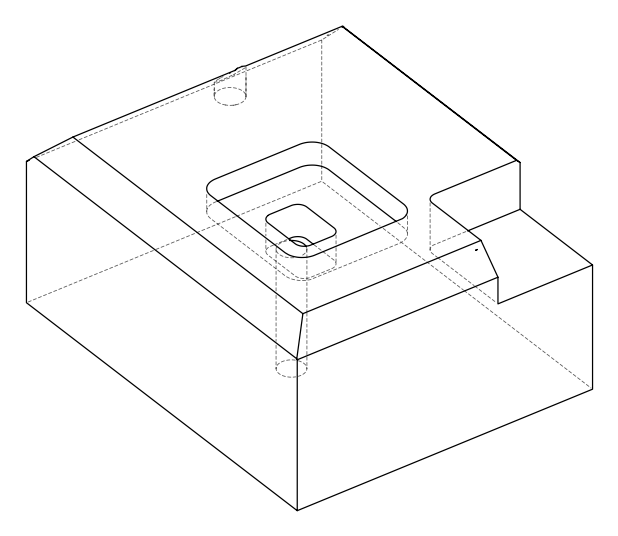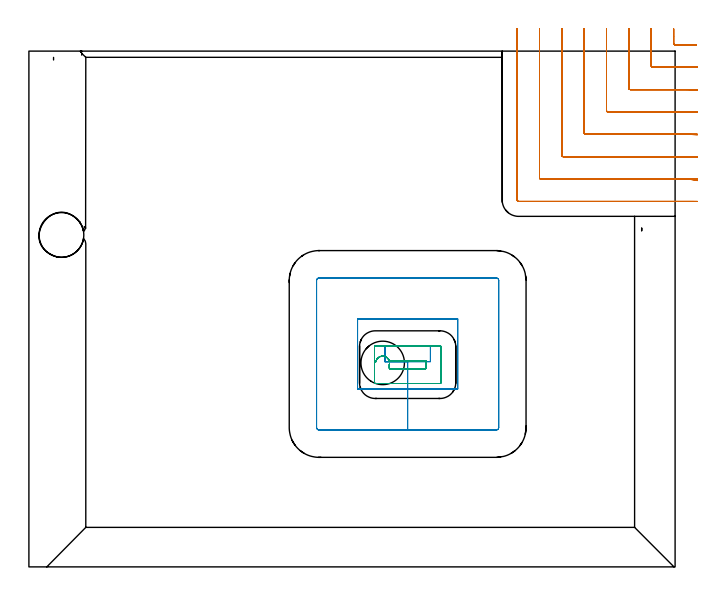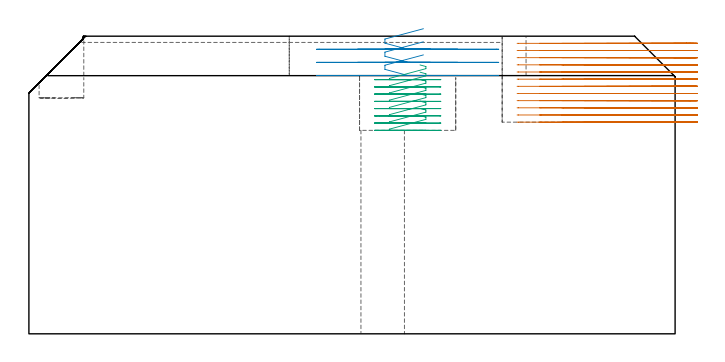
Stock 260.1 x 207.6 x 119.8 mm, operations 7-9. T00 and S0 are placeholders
(PLAN: 9 operations, 5 tool changes, 58 min)
(1 INDEXABLE_INSERT_DRILL_THROUGH_HOLE_FROM_SOLID | STEP1HOLE | NXT0302_006 | 0.35 min | 28791 mm3)
(2 INDEXABLE_INSERT_DRILL_BLIND_HOLE_FROM_SOLID | STEP1POCKET | NXT0302_007 | 0.11 min | 6328 mm3)
(3 AREA_MILL | FG_CHAMFER_SURFACE | UGT0205_001 | 1.51 min | 543 mm3)
(4 AREA_MILL_1 | FG_CHAMFER_SURFACE_1 | UGT0205_001 | 6.73 min | 19719 mm3)
(5 AREA_MILL_2 | FG_CHAMFER_SURFACE_2 | UGT0205_001 | 11.68 min | 31237 mm3)
(6 AREA_MILL_3 | FG_CHAMFER_SURFACE_3 | UGT0205_001 | 14.2 min | 49971 mm3)
(7 MILL_CORNER_NOTCH_RECTANGULAR | CORNER_NOTCH_RECTANGULAR | NXT0201_011 | Follow Part, ap 3, ae 75% | 17.37 min | 158833 mm3)
(8 MILL_RECTANGULAR_POCKET | POCKET_RECTANGULAR_STRAIGHT | UGT0201_105 | Follow Part, ap 5.5, ae 75% | 3.28 min | 119542 mm3)
(9 MILL_RECTANGULAR_POCKET_1 | POCKET_RECTANGULAR_STRAIGHT_1 | NXT0201_011 | Follow Part, ap 3, ae 75% | 2.79 min | 17209 mm3)
(TOOL NXT0302_006 | Index. Insert Drill 17.5mm [880-D1750L25-05] | D17.5 PA176 FL88 Z2)
(TOOL NXT0302_007 | Index. Insert Drill 18mm [880-D1800L25-05] | D18 PA176 FL90 Z2)
(TOOL UGT0205_001 | Chamfer Mill 20 x 3 x 45 deg. | D20 FL50 Z2)
(TOOL NXT0201_011 | ENDMILL 12mm [2P460-1200-NA 1630] | D12 FL38 Z6)
(TOOL UGT0201_105 | End Mill 22 mm | D22 FL25 Z2)
(OP 7 MILL_CORNER_NOTCH_RECTANGULAR)
G17 G21 G94 G90
T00 M6
G54
G17 G0 G90 X259.5 Y216.6 S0 M3
G43 Z129.8 H1
Z116.917
G94 G1 Y213.6 F250.
Y210.696 F500.
G3 X260.096 Y210.1 R0.6
G1 X264.572
G2 X265.558 Y210.092 R63.
G1 X268.558 Y210.045 F250.
G0 Z129.8
X250.5 Y216.6
Z116.917
G1 Y213.6
Y201.696 F500.
G3 X251.096 Y201.1 R0.6
G1 X264.572
G2 X266.1 Y201.078 R54.
G1 X269.099 Y200.994 F250.
G0 Z129.8
X241.5 Y216.6
Z116.917
G1 Y213.6
Y192.696 F500.
G3 X242.096 Y192.1 R0.6
G1 X264.572
G2 X266.1 Y192.074 R45.
G1 X269.098 Y191.972 F250.
G0 Z129.8
X232.5 Y216.6
Z116.917
G1 Y213.6
Y183.696 F500.
G3 X233.096 Y183.1 R0.6
G1 X264.572
G2 X266.1 Y183.068 R36.
G1 X269.097 Y182.94 F250.
G0 Z129.8
X223.5 Y216.6
Z116.917
G1 Y213.6
Y174.697 F500.
G3 X224.097 Y174.1 R0.6
G1 X264.572
G2 X266.1 Y174.057 R27.
G1 X269.095 Y173.887 F250.
G0 Z129.8
X214.5 Y216.6
Z116.917
G1 Y213.6
Y165.697 F500.
G3 X215.097 Y165.1 R0.6
G1 X264.572
G2 X266.1 Y165.035 R18.
G1 X269.089 Y164.78 F250.
G0 Z129.8
X205.5 Y216.6
Z116.917
G1 Y213.6
Y156.697 F500.
G3 X206.097 Y156.1 R0.6
G1 X264.572
G2 X266.1 Y155.969 R9.
G1 X269.056 Y155.46 F250.
G0 Z129.8
X196.5 Y216.6
Z116.917
G1 Y213.6
Y147.697 F500.
G3 X197.097 Y147.1 R0.6
G1 X264.572
X267.572 F250.
G0 Z129.8
X259.5 Y216.6
Z114.033
G1 Y213.6
Y210.696 F500.
G3 X260.096 Y210.1 R0.6
G1 X264.572
G2 X265.558 Y210.092 R63.
G1 X268.558 Y210.045 F250.
G0 Z129.8
X250.5 Y216.6
Z114.033
G1 Y213.6
Y201.696 F500.
G3 X251.096 Y201.1 R0.6
G1 X264.572
G2 X266.1 Y201.078 R54.
G1 X269.099 Y200.994 F250.
G0 Z129.8
X241.5 Y216.6
Z114.033
G1 Y213.6
Y192.696 F500.
G3 X242.096 Y192.1 R0.6
G1 X264.572
G2 X266.1 Y192.074 R45.
G1 X269.098 Y191.972 F250.
G0 Z129.8
X232.5 Y216.6
Z114.033
G1 Y213.6
Y183.696 F500.
G3 X233.096 Y183.1 R0.6
G1 X264.572
G2 X266.1 Y183.068 R36.
G1 X269.097 Y182.94 F250.
G0 Z129.8
X223.5 Y216.6
Z114.033
G1 Y213.6
Y174.697 F500.
G3 X224.097 Y174.1 R0.6
G1 X264.572
G2 X266.1 Y174.057 R27.
G1 X269.095 Y173.887 F250.
G0 Z129.8
X214.5 Y216.6
Z114.033
G1 Y213.6
Y165.697 F500.
G3 X215.097 Y165.1 R0.6
G1 X264.572
G2 X266.1 Y165.035 R18.
G1 X269.089 Y164.78 F250.
G0 Z129.8
X205.5 Y216.6
Z114.033
G1 Y213.6
Y156.697 F500.
G3 X206.097 Y156.1 R0.6
G1 X264.572
G2 X266.1 Y155.969 R9.
G1 X269.056 Y155.46 F250.
G0 Z129.8
X196.5 Y216.6
Z114.033
G1 Y213.6
Y147.697 F500.
G3 X197.097 Y147.1 R0.6
G1 X264.572
X267.572 F250.
G0 Z129.8
X259.5 Y216.6
Z111.15
G1 Y213.6
Y210.695 F500.
G3 X260.095 Y210.1 R0.6
G1 X265.283
X265.555 Y210.099
X268.555 Y210.086 F250.
G0 Z129.8
X250.5 Y216.6
Z111.15
G1 Y213.6
Y201.696 F500.
G3 X251.096 Y201.1 R0.6
G1 X265.283
G2 X266.1 Y201.094 R54.
G1 X269.1 Y201.048 F250.
G0 Z129.8
X241.5 Y216.6
Z111.15
G1 Y213.6
Y192.696 F500.
G3 X242.096 Y192.1 R0.6
G1 X265.283
G2 X266.1 Y192.093 R45.
G1 X269.1 Y192.038 F250.
G0 Z129.8
X232.5 Y216.6
Z111.15
G1 Y213.6
Y183.696 F500.
G3 X233.096 Y183.1 R0.6
G1 X265.283
G2 X266.1 Y183.091 R36.
G1 X269.099 Y183.023 F250.
G0 Z129.8
X223.5 Y216.6
Z111.15
G1 Y213.6
Y174.697 F500.
G3 X224.097 Y174.1 R0.6
G1 X265.283
G2 X266.1 Y174.088 R27.
G1 X269.099 Y173.997 F250.
G0 Z129.8
X214.5 Y216.6
Z111.15
G1 Y213.6
Y165.697 F500.
G3 X215.097 Y165.1 R0.6
G1 X265.283
G2 X266.1 Y165.081 R18.
G1 X269.097 Y164.945 F250.
G0 Z129.8
X205.5 Y216.6
Z111.15
G1 Y213.6
Y156.697 F500.
G3 X206.097 Y156.1 R0.6
G1 X265.283
G2 X266.1 Y156.063 R9.
G1 X269.088 Y155.79 F250.
G0 Z129.8
X196.5 Y216.6
Z111.15
G1 Y213.6
Y147.697 F500.
G3 X197.097 Y147.1 R0.6
G1 X265.283
X268.283 F250.
G0 Z129.8
X259.5 Y216.6
Z108.267
G1 Y213.6
Y210.695 F500.
G3 X260.095 Y210.1 R0.6
G1 X265.554
X268.554 F250.
G0 Z129.8
X250.5 Y216.6
Z108.267
G1 Y213.6
Y201.696 F500.
G3 X251.096 Y201.1 R0.6
G1 X266.1
X269.1 F250.
G0 Z129.8
X241.5 Y216.6
Z108.267
G1 Y213.6
Y192.696 F500.
G3 X242.096 Y192.1 R0.6
G1 X266.1
X269.1 F250.
G0 Z129.8
X232.5 Y216.6
Z108.267
G1 Y213.6
Y183.696 F500.
G3 X233.096 Y183.1 R0.6
G1 X266.1
X269.1 F250.
G0 Z129.8
X223.5 Y216.6
Z108.267
G1 Y213.6
Y174.697 F500.
G3 X224.097 Y174.1 R0.6
G1 X266.1
X269.1 F250.
G0 Z129.8
X214.5 Y216.6
Z108.267
G1 Y213.6
Y165.697 F500.
G3 X215.097 Y165.1 R0.6
G1 X266.1
X269.1 F250.
G0 Z129.8
X205.5 Y216.6
Z108.267
G1 Y213.6
Y156.697 F500.
G3 X206.097 Y156.1 R0.6
G1 X266.1
X269.1 F250.
G0 Z129.8
X196.5 Y216.6
Z108.267
G1 Y213.6
Y147.697 F500.
G3 X197.097 Y147.1 R0.6
G1 X266.1
X269.1 F250.
G0 Z129.8
X259.5 Y216.6
Z105.383
G1 Y213.6
Y210.696 F500.
G3 X260.096 Y210.1 R0.6
G1 X265.554
X268.554 F250.
G0 Z129.8
X250.5 Y216.6
Z105.383
G1 Y213.6
Y201.696 F500.
G3 X251.096 Y201.1 R0.6
G1 X266.1
X269.1 F250.
G0 Z129.8
X241.5 Y216.6
Z105.383
G1 Y213.6
Y192.696 F500.
G3 X242.096 Y192.1 R0.6
G1 X266.1
X269.1 F250.
G0 Z129.8
X232.5 Y216.6
Z105.383
G1 Y213.6
Y183.696 F500.
G3 X233.096 Y183.1 R0.6
G1 X266.1
X269.1 F250.
G0 Z129.8
X223.5 Y216.6
Z105.383
G1 Y213.6
Y174.697 F500.
G3 X224.097 Y174.1 R0.6
G1 X266.1
X269.1 F250.
G0 Z129.8
X214.5 Y216.6
Z105.383
G1 Y213.6
Y165.697 F500.
G3 X215.097 Y165.1 R0.6
G1 X266.1
X269.1 F250.
G0 Z129.8
X205.5 Y216.6
Z105.383
G1 Y213.6
Y156.697 F500.
G3 X206.097 Y156.1 R0.6
G1 X266.1
X269.1 F250.
G0 Z129.8
X196.5 Y216.6
Z105.383
G1 Y213.6
Y147.697 F500.
G3 X197.097 Y147.1 R0.6
G1 X266.1
X269.1 F250.
G0 Z129.8
X259.5 Y216.6
Z102.5
G1 Y213.6
Y210.696 F500.
G3 X260.096 Y210.1 R0.6
G1 X265.554
X268.554 F250.
G0 Z129.8
X250.5 Y216.6
Z102.5
G1 Y213.6
Y201.696 F500.
G3 X251.096 Y201.1 R0.6
G1 X266.1
X269.1 F250.
G0 Z129.8
X241.5 Y216.6
Z102.5
G1 Y213.6
Y192.696 F500.
G3 X242.096 Y192.1 R0.6
G1 X266.1
X269.1 F250.
G0 Z129.8
X232.5 Y216.6
Z102.5
G1 Y213.6
Y183.696 F500.
G3 X233.096 Y183.1 R0.6
G1 X266.1
X269.1 F250.
G0 Z129.8
X223.5 Y216.6
Z102.5
G1 Y213.6
Y174.697 F500.
G3 X224.097 Y174.1 R0.6
G1 X266.1
X269.1 F250.
G0 Z129.8
X214.5 Y216.6
Z102.5
G1 Y213.6
Y165.697 F500.
G3 X215.097 Y165.1 R0.6
G1 X266.1
X269.1 F250.
G0 Z129.8
X205.5 Y216.6
Z102.5
G1 Y213.6
Y156.697 F500.
G3 X206.097 Y156.1 R0.6
G1 X266.1
X269.1 F250.
G0 Z129.8
X196.5 Y216.6
Z102.5
G1 Y213.6
Y147.697 F500.
G3 X197.097 Y147.1 R0.6
G1 X266.1
X269.1 F250.
G0 Z129.8
X259.5 Y216.6
Z99.617
G1 Y213.6
Y210.695 F500.
G3 X260.095 Y210.1 R0.6
G1 X265.554
X268.554 F250.
G0 Z129.8
X250.5 Y216.6
Z99.617
G1 Y213.6
Y201.696 F500.
G3 X251.096 Y201.1 R0.6
G1 X266.1
X269.1 F250.
G0 Z129.8
X241.5 Y216.6
Z99.617
G1 Y213.6
Y192.696 F500.
G3 X242.096 Y192.1 R0.6
G1 X266.1
X269.1 F250.
G0 Z129.8
X232.5 Y216.6
Z99.617
G1 Y213.6
Y183.696 F500.
G3 X233.096 Y183.1 R0.6
G1 X266.1
X269.1 F250.
G0 Z129.8
X223.5 Y216.6
Z99.617
G1 Y213.6
Y174.697 F500.
G3 X224.097 Y174.1 R0.6
G1 X266.1
X269.1 F250.
G0 Z129.8
X214.5 Y216.6
Z99.617
G1 Y213.6
Y165.697 F500.
G3 X215.097 Y165.1 R0.6
G1 X266.1
X269.1 F250.
G0 Z129.8
X205.5 Y216.6
Z99.617
G1 Y213.6
Y156.697 F500.
G3 X206.097 Y156.1 R0.6
G1 X266.1
X269.1 F250.
G0 Z129.8
X196.5 Y216.6
Z99.617
G1 Y213.6
Y147.697 F500.
G3 X197.097 Y147.1 R0.6
G1 X266.1
X269.1 F250.
G0 Z129.8
X259.5 Y216.6
Z96.733
G1 Y213.6
Y210.696 F500.
G3 X260.096 Y210.1 R0.6
G1 X265.554
X268.554 F250.
G0 Z129.8
X250.5 Y216.6
Z96.733
G1 Y213.6
Y201.696 F500.
G3 X251.096 Y201.1 R0.6
G1 X266.1
X269.1 F250.
G0 Z129.8
X241.5 Y216.6
Z96.733
G1 Y213.6
Y192.696 F500.
G3 X242.096 Y192.1 R0.6
G1 X266.1
X269.1 F250.
G0 Z129.8
X232.5 Y216.6
Z96.733
G1 Y213.6
Y183.696 F500.
G3 X233.096 Y183.1 R0.6
G1 X266.1
X269.1 F250.
G0 Z129.8
X223.5 Y216.6
Z96.733
G1 Y213.6
Y174.697 F500.
G3 X224.097 Y174.1 R0.6
G1 X266.1
X269.1 F250.
G0 Z129.8
X214.5 Y216.6
Z96.733
G1 Y213.6
Y165.697 F500.
G3 X215.097 Y165.1 R0.6
G1 X266.1
X269.1 F250.
G0 Z129.8
X205.5 Y216.6
Z96.733
G1 Y213.6
Y156.697 F500.
G3 X206.097 Y156.1 R0.6
G1 X266.1
X269.1 F250.
G0 Z129.8
X196.5 Y216.6
Z96.733
G1 Y213.6
Y147.697 F500.
G3 X197.097 Y147.1 R0.6
G1 X266.1
X269.1 F250.
G0 Z129.8
X259.5 Y216.6
Z93.85
G1 Y213.6
Y210.696 F500.
G3 X260.096 Y210.1 R0.6
G1 X265.554
X268.554 F250.
G0 Z129.8
X250.5 Y216.6
Z93.85
G1 Y213.6
Y201.696 F500.
G3 X251.096 Y201.1 R0.6
G1 X266.1
X269.1 F250.
G0 Z129.8
X241.5 Y216.6
Z93.85
G1 Y213.6
Y192.696 F500.
G3 X242.096 Y192.1 R0.6
G1 X266.1
X269.1 F250.
G0 Z129.8
X232.5 Y216.6
Z93.85
G1 Y213.6
Y183.696 F500.
G3 X233.096 Y183.1 R0.6
G1 X266.1
X269.1 F250.
G0 Z129.8
X223.5 Y216.6
Z93.85
G1 Y213.6
Y174.697 F500.
G3 X224.097 Y174.1 R0.6
G1 X266.1
X269.1 F250.
G0 Z129.8
X214.5 Y216.6
Z93.85
G1 Y213.6
Y165.697 F500.
G3 X215.097 Y165.1 R0.6
G1 X266.1
X269.1 F250.
G0 Z129.8
X205.5 Y216.6
Z93.85
G1 Y213.6
Y156.697 F500.
G3 X206.097 Y156.1 R0.6
G1 X266.1
X269.1 F250.
G0 Z129.8
X196.5 Y216.6
Z93.85
G1 Y213.6
Y147.697 F500.
G3 X197.097 Y147.1 R0.6
G1 X266.1
X269.1 F250.
G0 Z129.8
X259.5 Y216.6
Z90.967
G1 Y213.6
Y210.696 F500.
G3 X260.096 Y210.1 R0.6
G1 X265.554
X268.554 F250.
G0 Z129.8
X250.5 Y216.6
Z90.967
G1 Y213.6
Y201.696 F500.
G3 X251.096 Y201.1 R0.6
G1 X266.1
X269.1 F250.
G0 Z129.8
X241.5 Y216.6
Z90.967
G1 Y213.6
Y192.696 F500.
G3 X242.096 Y192.1 R0.6
G1 X266.1
X269.1 F250.
G0 Z129.8
X232.5 Y216.6
Z90.967
G1 Y213.6
Y183.696 F500.
G3 X233.096 Y183.1 R0.6
G1 X266.1
X269.1 F250.
G0 Z129.8
X223.5 Y216.6
Z90.967
G1 Y213.6
Y174.697 F500.
G3 X224.097 Y174.1 R0.6
G1 X266.1
X269.1 F250.
G0 Z129.8
X214.5 Y216.6
Z90.967
G1 Y213.6
Y165.697 F500.
G3 X215.097 Y165.1 R0.6
G1 X266.1
X269.1 F250.
G0 Z129.8
X205.5 Y216.6
Z90.967
G1 Y213.6
Y156.697 F500.
G3 X206.097 Y156.1 R0.6
G1 X266.1
X269.1 F250.
G0 Z129.8
X196.5 Y216.6
Z90.967
G1 Y213.6
Y147.697 F500.
G3 X197.097 Y147.1 R0.6
G1 X266.1
X269.1 F250.
G0 Z129.8
X259.5 Y216.6
Z88.083
G1 Y213.6
Y210.696 F500.
G3 X260.096 Y210.1 R0.6
G1 X265.554
X268.554 F250.
G0 Z129.8
X250.5 Y216.6
Z88.083
G1 Y213.6
Y201.696 F500.
G3 X251.096 Y201.1 R0.6
G1 X266.1
X269.1 F250.
G0 Z129.8
X241.5 Y216.6
Z88.083
G1 Y213.6
Y192.696 F500.
G3 X242.096 Y192.1 R0.6
G1 X266.1
X269.1 F250.
G0 Z129.8
X232.5 Y216.6
Z88.083
G1 Y213.6
Y183.696 F500.
G3 X233.096 Y183.1 R0.6
G1 X266.1
X269.1 F250.
G0 Z129.8
X223.5 Y216.6
Z88.083
G1 Y213.6
Y174.697 F500.
G3 X224.097 Y174.1 R0.6
G1 X266.1
X269.1 F250.
G0 Z129.8
X214.5 Y216.6
Z88.083
G1 Y213.6
Y165.697 F500.
G3 X215.097 Y165.1 R0.6
G1 X266.1
X269.1 F250.
G0 Z129.8
X205.5 Y216.6
Z88.083
G1 Y213.6
Y156.697 F500.
G3 X206.097 Y156.1 R0.6
G1 X266.1
X269.1 F250.
G0 Z129.8
X196.5 Y216.6
Z88.083
G1 Y213.6
Y147.697 F500.
G3 X197.097 Y147.1 R0.6
G1 X266.1
X269.1 F250.
G0 Z129.8
X259.5 Y216.6
Z85.2
G1 Y213.6
Y210.696 F500.
G3 X260.096 Y210.1 R0.6
G1 X265.554
X268.554 F250.
G0 Z129.8
X250.5 Y216.6
Z85.2
G1 Y213.6
Y201.696 F500.
G3 X251.096 Y201.1 R0.6
G1 X266.1
X269.1 F250.
G0 Z129.8
X241.5 Y216.6
Z85.2
G1 Y213.6
Y192.696 F500.
G3 X242.096 Y192.1 R0.6
G1 X266.1
X269.1 F250.
G0 Z129.8
X232.5 Y216.6
Z85.2
G1 Y213.6
Y183.696 F500.
G3 X233.096 Y183.1 R0.6
G1 X266.1
X269.1 F250.
G0 Z129.8
X223.5 Y216.6
Z85.2
G1 Y213.6
Y174.697 F500.
G3 X224.097 Y174.1 R0.6
G1 X266.1
X269.1 F250.
G0 Z129.8
X214.5 Y216.6
Z85.2
G1 Y213.6
Y165.697 F500.
G3 X215.097 Y165.1 R0.6
G1 X266.1
X269.1 F250.
G0 Z129.8
X205.5 Y216.6
Z85.2
G1 Y213.6
Y156.697 F500.
G3 X206.097 Y156.1 R0.6
G1 X266.1
X269.1 F250.
G0 Z129.8
X196.5 Y216.6
Z85.2
G1 Y213.6
Y147.697 F500.
G3 X197.097 Y147.1 R0.6
G1 X266.1
X269.1 F250.
G0 Z129.8
M5
M2
(OP 8 MILL_RECTANGULAR_POCKET)
G17 G21 G94 G90
T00 M6
G54
G17 G0 G90 X158.801 Y88.8 S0 M3
G43 Z129.8 H0
Z122.8
G94 G1 X143.3 Z118.646 F250.
Y82.6 Z116.985
X152.45 Z114.533
X161.6 F500.
Y88.8
X143.3
Y82.6
X152.45
Y71.6
X172.6
Y99.8
X132.3
Y71.6
X152.45
Y55.1
X188.1
G3 X189.1 Y56.1 R1.
G1 Y115.3
G3 X188.1 Y116.3 R1.
G1 X116.8
G3 X115.8 Y115.3 R1.
G1 Y56.1
G3 X116.8 Y55.1 R1.
G1 X152.45
X153.45
G0 X158.801 Y88.8 Z117.533
G1 X143.3 Z113.38 F250.
Y82.6 Z111.718
X152.45 Z109.267
X161.6 F500.
Y88.8
X143.3
Y82.6
X152.45
Y71.6
X172.6
Y99.8
X132.3
Y71.6
X152.45
Y55.1
X188.1
G3 X189.1 Y56.1 R1.
G1 Y115.3
G3 X188.1 Y116.3 R1.
G1 X116.8
G3 X115.8 Y115.3 R1.
G1 Y56.1
G3 X116.8 Y55.1 R1.
G1 X152.45
X153.45
G0 X158.801 Y88.8 Z112.267
G1 X143.3 Z108.113 F250.
Y82.6 Z106.452
X152.45 Z104.
X161.6 F500.
Y88.8
X143.3
Y82.6
X152.45
Y71.6
X172.6
Y99.8
X132.3
Y71.6
X152.45
Y55.1
X188.1
G3 X189.1 Y56.1 R1.
G1 Y115.3
G3 X188.1 Y116.3 R1.
G1 X116.8
G3 X115.8 Y115.3 R1.
G1 Y56.1
G3 X116.8 Y55.1 R1.
G1 X152.45
X153.45
G0 Z129.8
M5
M2
(OP 9 MILL_RECTANGULAR_POCKET_1)
G17 G21 G94 G90
T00 M6
G54
G17 G0 G90 X157.423 Y83. S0 M3
G43 Z129.8 H1
Z108.223
G94 G1 X159.8 Z107.586 F250.
Y79.8 Z106.729
X145.1 Z102.79
Y81.599 Z102.308
Y79.8 F500.
X159.8
Y83.
X145.1
Y82.604
G3 X144.787 Y83.461 R2.752
X139.991 Y83.419 R2.75
X139.701 Y82.604 R2.751
G1 X139.1
Y74.1
G3 X139.4 Y73.8 R0.3
G1 X165.5
G3 X165.8 Y74.1 R0.3
G1 Y88.7
G3 X165.5 Y89. R0.3
G1 X139.4
G3 X139.1 Y88.7 R0.3
G1 Y82.604
Y81.604
G0 X157.426 Y83. Z105.308
G1 X159.8 Z104.672 F250.
Y79.8 Z103.814
X145.1 Z99.875
Y81.603 Z99.392
Y79.8 F500.
X159.8
Y83.
X145.1
Y82.603
G3 X145.044 Y82.846 R2.754
X144.925 Y83.183 R2.752
X142.669 Y84.831 R2.751
X139.991 Y83.419 R2.75
G1 X139.916 Y83.271
G3 X139.703 Y82.603 R2.757
G1 X139.1
Y74.1
G3 X139.4 Y73.8 R0.3
G1 X165.5
G3 X165.8 Y74.1 R0.3
G1 Y88.7
G3 X165.5 Y89. R0.3
G1 X139.4
G3 X139.1 Y88.7 R0.3
G1 Y82.603
Y81.603
G0 X157.426 Y83. Z102.392
G1 X159.8 Z101.756 F250.
Y79.8 Z100.899
X145.1 Z96.96
Y81.603 Z96.477
Y79.8 F500.
X159.8
Y83.
X145.1
Y82.603
G3 X145.045 Y82.842 R2.754
X144.925 Y83.183 R2.752
X142.67 Y84.831 R2.751
X139.991 Y83.419 R2.75
G1 X139.916 Y83.271
G3 X139.703 Y82.603 R2.757
G1 X139.1
Y74.1
G3 X139.4 Y73.8 R0.3
G1 X165.5
G3 X165.8 Y74.1 R0.3
G1 Y88.7
G3 X165.5 Y89. R0.3
G1 X139.4
G3 X139.1 Y88.7 R0.3
G1 Y82.603
Y81.603
G0 X157.426 Y83. Z99.477
G1 X159.8 Z98.841 F250.
Y79.8 Z97.983
X145.1 Z94.045
Y81.603 Z93.562
Y79.8 F500.
X159.8
Y83.
X145.1
Y82.603
G3 X145.045 Y82.842 R2.754
X144.927 Y83.177 R2.752
X142.067 Y84.823 R2.752
X139.991 Y83.419 R2.75
G1 X139.932 Y83.306
G3 X139.703 Y82.603 R2.76
G1 X139.1
Y74.1
G3 X139.4 Y73.8 R0.3
G1 X165.5
G3 X165.8 Y74.1 R0.3
G1 Y88.7
G3 X165.5 Y89. R0.3
G1 X139.4
G3 X139.1 Y88.7 R0.3
G1 Y82.603
Y81.603
G0 X157.426 Y83. Z96.562
G1 X159.8 Z95.925 F250.
Y79.8 Z95.068
X145.1 Z91.129
Y81.603 Z90.646
Y79.8 F500.
X159.8
Y83.
X145.1
Y82.603
G3 X144.95 Y83.122 R2.754
X140.124 Y83.641 R2.753
X139.704 Y82.603 R2.761
G1 X139.1
Y74.1
G3 X139.4 Y73.8 R0.3
G1 X165.5
G3 X165.8 Y74.1 R0.3
G1 Y88.7
G3 X165.5 Y89. R0.3
G1 X139.4
G3 X139.1 Y88.7 R0.3
G1 Y82.603
Y81.603
G0 X157.426 Y83. Z93.646
G1 X159.8 Z93.01 F250.
Y79.8 Z92.153
X145.1 Z88.214
Y81.603 Z87.731
Y79.8 F500.
X159.8
Y83.
X145.1
Y82.603
G3 X145.044 Y82.844 R2.754
X144.932 Y83.166 R2.752
X141.055 Y84.492 R2.753
X139.991 Y83.42 R2.75
G1 X139.945 Y83.331
G3 X139.704 Y82.603 R2.761
G1 X139.1
Y74.1
G3 X139.4 Y73.8 R0.3
G1 X165.5
G3 X165.8 Y74.1 R0.3
G1 Y88.7
G3 X165.5 Y89. R0.3
G1 X139.4
G3 X139.1 Y88.7 R0.3
G1 Y82.603
Y81.603
G0 X157.426 Y83. Z90.731
G1 X159.8 Z90.095 F250.
Y79.8 Z89.237
X145.1 Z85.298
Y81.603 Z84.815
Y79.8 F500.
X159.8
Y83.
X145.1
Y82.603
G3 X145.044 Y82.843 R2.754
X144.927 Y83.177 R2.752
X142.065 Y84.823 R2.752
X139.991 Y83.42 R2.75
G1 X139.931 Y83.302
G3 X139.703 Y82.603 R2.76
G1 X139.1
Y74.1
G3 X139.4 Y73.8 R0.3
G1 X165.5
G3 X165.8 Y74.1 R0.3
G1 Y88.7
G3 X165.5 Y89. R0.3
G1 X139.4
G3 X139.1 Y88.7 R0.3
G1 Y82.603
Y81.603
G0 X157.426 Y83. Z87.815
G1 X159.8 Z87.179 F250.
Y79.8 Z86.322
X145.1 Z82.383
Y81.603 Z81.9
Y79.8 F500.
X159.8
Y83.
X145.1
Y82.603
G3 X144.95 Y83.122 R2.754
X140.124 Y83.641 R2.754
X139.704 Y82.603 R2.761
G1 X139.1
Y74.1
G3 X139.4 Y73.8 R0.3
G1 X165.5
G3 X165.8 Y74.1 R0.3
G1 Y88.7
G3 X165.5 Y89. R0.3
G1 X139.4
G3 X139.1 Y88.7 R0.3
G1 Y82.603
Y81.603
G0 Z129.8
M5
M2
